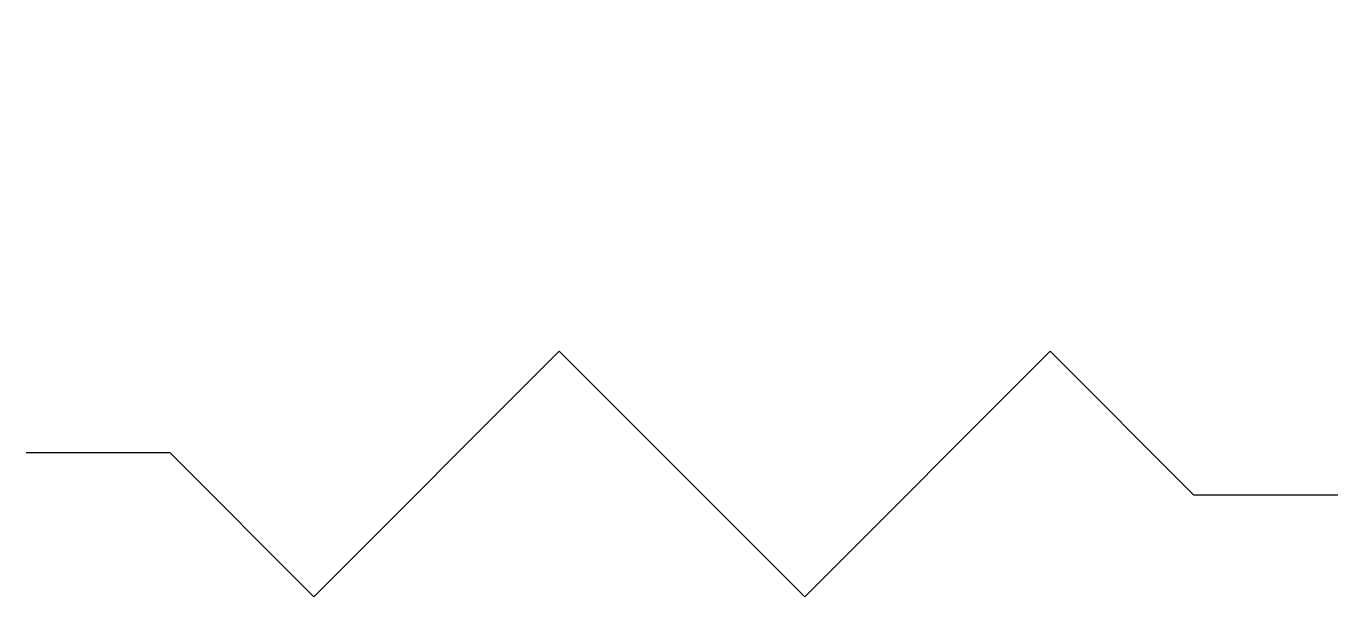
# Model space of a CAD drawing. Header units: millimetres. Extents: x -0.096 to 0.334, y 12.002 to 12.189.
import ezdxf

# ---------------------------------------------------------------- set-up
doc = ezdxf.new("R2010")
doc.units = ezdxf.units.MM
doc.header["$LTSCALE"] = 10
doc.layers.add('PORTAS', color=2, linetype='Continuous')

msp = doc.modelspace()

# ---------------------------------------------------------------- linework, layer by layer
at = {"layer": 'PORTAS', "color": 1}
msp.add_lwpolyline([(0.26352, 12.17044, 0, 0.0375, 0), (0.16352, 12.17044, 0, 0, 0), (-0.05084, 12.17044, 0.0375, 0.0375, 0)], format="xyseb", dxfattribs=at)
at = {"layer": 'PORTAS', "color": 4}
msp.add_lwpolyline([(0.33426, 12.03555), (0.28712, 12.03555), (0.23998, 12.08269), (0.1595, 12.00222), (0.07903, 12.08269), (-0.00144, 12.00222), (-0.04858, 12.04936), (-0.09572, 12.04936)], dxfattribs=at)

doc.saveas('drawing.dxf')
